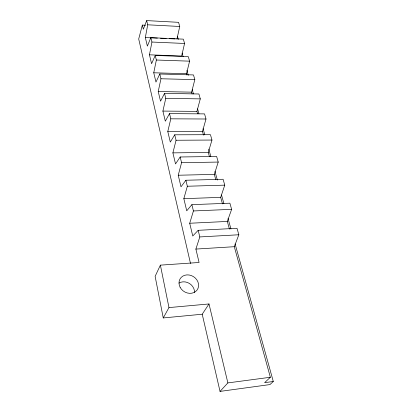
<?xml version="1.0" encoding="UTF-8"?>
<svg xmlns="http://www.w3.org/2000/svg" width="412" height="412" viewBox="0 0 412 412"><rect width="100%" height="100%" fill="white"/><g stroke="black" fill="none" stroke-linecap="round" stroke-linejoin="round"><path stroke-width="0.62" d="M150.864 37.662L151.94 42.039L149.453 54.817L181.646 56.017L184.571 43.466L183.345 39.15L150.864 37.662L147.367 46.108L145.328 37.569L147.707 24.802L146.677 20.6L178.571 22.33L179.75 26.476L176.949 39.022M192.116 93.936L191.626 92.154L194.825 79.624L193.496 74.933L159.789 74L155.963 82.055L153.748 72.785L156.354 60.013L155.231 55.445L188.315 56.671L189.592 61.167L186.533 73.712L186.868 74.927M197.58 113.722L196.936 111.384L200.289 98.885L198.903 93.987L164.548 93.37L160.536 101.198L158.223 91.521L160.958 78.764L159.789 74M203.492 135.126L202.477 131.464L206 119.006L204.548 113.892L169.517 113.619L165.315 121.18L162.9 111.08L165.768 98.35L164.548 93.37M209.44 156.658L208.271 152.44L211.969 140.044L210.45 134.693L174.724 134.801L170.305 142.068L167.782 131.51L170.8 118.826L169.517 113.619M215.816 179.761L214.333 174.384L218.216 162.065L216.63 156.462L180.168 156.987L175.533 163.925L172.891 152.873L176.058 140.25L174.724 134.801M145.529 25.25L142.346 25.086L138.705 38.986L190.514 263.505M222.485 203.899L220.678 197.358L224.761 185.143L223.098 179.266L185.884 180.245L181.002 186.816L178.236 175.234L181.574 162.699L180.168 156.987M229.458 229.16L227.326 221.435L231.632 209.347L229.881 203.183L191.879 204.661L186.739 210.815L183.834 198.672L187.352 186.239L185.884 180.245M235.092 243.914L273.295 381.497L264.643 382.666L270.36 377.263L234.304 246.7L238.842 234.763L237.003 228.289L198.177 230.318L192.759 236.004L189.711 223.252L193.424 210.954L191.879 204.661M163.25 317.946L168.972 307.589L209.002 303.958L202.22 314.222L163.25 317.946L155.128 276.339L160.386 265.143L199.089 262.48L195.885 249.075L199.805 236.936L198.177 230.318M146.677 20.6L143.33 29.206L142.346 25.086M155.231 55.445L151.575 63.711L149.453 54.817M202.22 314.222L220.029 391.4L227.872 382.908L270.36 377.263M273.295 381.497L269.953 384.576L220.029 391.4M195.885 249.075L234.304 246.7M199.805 236.936L238.842 234.763M189.711 223.252L227.326 221.435M193.424 210.954L231.632 209.347M183.834 198.672L220.678 197.358M187.352 186.239L224.761 185.143M178.236 175.234L214.333 174.384M181.574 162.699L218.216 162.065M172.891 152.873L208.271 152.44M176.058 140.25L211.969 140.044M167.782 131.51L202.477 131.464M170.8 118.826L206 119.006M162.9 111.08L196.936 111.384M165.768 98.35L200.289 98.885M158.223 91.521L191.626 92.154M160.958 78.764L194.825 79.624M153.748 72.785L186.533 73.712M156.354 60.013L189.592 61.167M151.94 42.039L184.571 43.466M145.328 37.569L157.343 38.12M160.51 38.264L166.201 38.527M169.363 38.671L175.054 38.934M147.707 24.802L179.75 26.476M177.448 36.297L178.308 39.398M182.099 53.03L183.129 56.748M186.914 70.385L188.289 75.339M192.25 89.595L193.455 93.931M197.585 108.809L198.96 113.764M203.09 128.637L204.81 134.837M208.766 149.093L210.831 156.529M214.961 171.402L217.371 180.08M221.502 194.953L223.912 203.626M228.042 218.504L230.967 229.036M209.002 303.958L227.872 382.908M160.386 265.143L168.972 307.589M179.009 283.085A9.991 8.729 33.2 0 1 189.329 283.404A9.991 8.729 33.2 0 1 194.526 292.448M180.132 287.308A10.176 8.817 32.8 0 0 197.09 290.012A10.176 8.817 32.8 0 0 189.19 275.005A10.176 8.817 32.8 0 0 180.132 287.308"/></g></svg>
